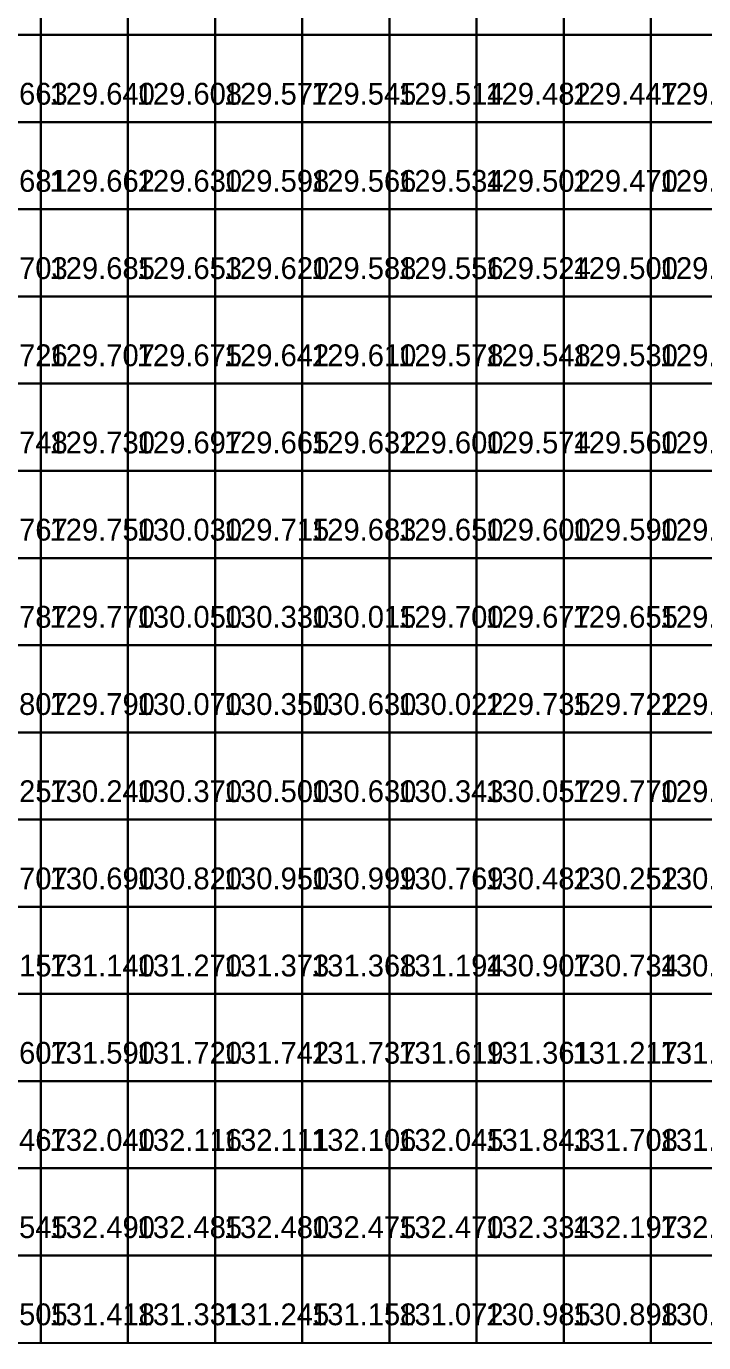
# Model space of a CAD drawing. Header units: metres. Extents: x 287857 to 287978, y 62957 to 63018.
# Drawn here: x 287894.76 to 287902.53, y 62956.83 to 62971.93 of the extents above; entities that cross this region are included whole.
import ezdxf

# ---------------------------------------------------------------- set-up
doc = ezdxf.new("R2010")
doc.units = ezdxf.units.M
for name, color, linetype, true_color in [('SURVEY-INTERP', 7, 'Continuous', 0x94a3b8), ('SURVEY-LEVEL-TXT', 7, 'Continuous', 0x4ade80), ('SURVEY-REAL', 7, 'Continuous', 0x4ade80)]:
    doc.layers.add(name, color=color, linetype=linetype, true_color=true_color)

msp = doc.modelspace()

# ---------------------------------------------------------------- linework, layer by layer
at = {"layer": 'SURVEY-INTERP'}
for points in [[(287893.925, 62971.831, 129.678), (287894.925, 62971.831, 129.678), (287894.925, 62972.831, 129.678), (287893.925, 62972.831, 129.678), (287893.925, 62971.831, 129.678)], [(287894.925, 62971.831, 129.62), (287895.925, 62971.831, 129.62), (287895.925, 62972.831, 129.62), (287894.925, 62972.831, 129.62), (287894.925, 62971.831, 129.62)], [(287895.925, 62971.831, 129.589), (287896.925, 62971.831, 129.589), (287896.925, 62972.831, 129.589), (287895.925, 62972.831, 129.589), (287895.925, 62971.831, 129.589)], [(287896.925, 62971.831, 129.558), (287897.925, 62971.831, 129.558), (287897.925, 62972.831, 129.558), (287896.925, 62972.831, 129.558), (287896.925, 62971.831, 129.558)], [(287897.925, 62971.831, 129.526), (287898.925, 62971.831, 129.526), (287898.925, 62972.831, 129.526), (287897.925, 62972.831, 129.526), (287897.925, 62971.831, 129.526)], [(287898.925, 62971.831, 129.495), (287899.925, 62971.831, 129.495), (287899.925, 62972.831, 129.495), (287898.925, 62972.831, 129.495), (287898.925, 62971.831, 129.495)], [(287899.925, 62971.831, 129.462), (287900.925, 62971.831, 129.462), (287900.925, 62972.831, 129.462), (287899.925, 62972.831, 129.462), (287899.925, 62971.831, 129.462)], [(287900.925, 62971.831, 129.423), (287901.925, 62971.831, 129.423), (287901.925, 62972.831, 129.423), (287900.925, 62972.831, 129.423), (287900.925, 62971.831, 129.423)], [(287901.925, 62971.831, 129.414), (287902.925, 62971.831, 129.414), (287902.925, 62972.831, 129.414), (287901.925, 62972.831, 129.414), (287901.925, 62971.831, 129.414)], [(287893.925, 62970.831, 129.663), (287894.925, 62970.831, 129.663), (287894.925, 62971.831, 129.663), (287893.925, 62971.831, 129.663), (287893.925, 62970.831, 129.663)], [(287895.925, 62970.831, 129.608), (287896.925, 62970.831, 129.608), (287896.925, 62971.831, 129.608), (287895.925, 62971.831, 129.608), (287895.925, 62970.831, 129.608)], [(287896.925, 62970.831, 129.577), (287897.925, 62970.831, 129.577), (287897.925, 62971.831, 129.577), (287896.925, 62971.831, 129.577), (287896.925, 62970.831, 129.577)], [(287897.925, 62970.831, 129.545), (287898.925, 62970.831, 129.545), (287898.925, 62971.831, 129.545), (287897.925, 62971.831, 129.545), (287897.925, 62970.831, 129.545)], [(287898.925, 62970.831, 129.514), (287899.925, 62970.831, 129.514), (287899.925, 62971.831, 129.514), (287898.925, 62971.831, 129.514), (287898.925, 62970.831, 129.514)], [(287899.925, 62970.831, 129.482), (287900.925, 62970.831, 129.482), (287900.925, 62971.831, 129.482), (287899.925, 62971.831, 129.482), (287899.925, 62970.831, 129.482)], [(287900.925, 62970.831, 129.447), (287901.925, 62970.831, 129.447), (287901.925, 62971.831, 129.447), (287900.925, 62971.831, 129.447), (287900.925, 62970.831, 129.447)], [(287901.925, 62970.831, 129.445), (287902.925, 62970.831, 129.445), (287902.925, 62971.831, 129.445), (287901.925, 62971.831, 129.445), (287901.925, 62970.831, 129.445)], [(287893.925, 62969.831, 129.681), (287894.925, 62969.831, 129.681), (287894.925, 62970.831, 129.681), (287893.925, 62970.831, 129.681), (287893.925, 62969.831, 129.681)], [(287894.925, 62969.831, 129.662), (287895.925, 62969.831, 129.662), (287895.925, 62970.831, 129.662), (287894.925, 62970.831, 129.662), (287894.925, 62969.831, 129.662)], [(287895.925, 62969.831, 129.63), (287896.925, 62969.831, 129.63), (287896.925, 62970.831, 129.63), (287895.925, 62970.831, 129.63), (287895.925, 62969.831, 129.63)], [(287896.925, 62969.831, 129.598), (287897.925, 62969.831, 129.598), (287897.925, 62970.831, 129.598), (287896.925, 62970.831, 129.598), (287896.925, 62969.831, 129.598)], [(287897.925, 62969.831, 129.566), (287898.925, 62969.831, 129.566), (287898.925, 62970.831, 129.566), (287897.925, 62970.831, 129.566), (287897.925, 62969.831, 129.566)], [(287898.925, 62969.831, 129.534), (287899.925, 62969.831, 129.534), (287899.925, 62970.831, 129.534), (287898.925, 62970.831, 129.534), (287898.925, 62969.831, 129.534)], [(287899.925, 62969.831, 129.502), (287900.925, 62969.831, 129.502), (287900.925, 62970.831, 129.502), (287899.925, 62970.831, 129.502), (287899.925, 62969.831, 129.502)], [(287901.925, 62969.831, 129.433), (287902.925, 62969.831, 129.433), (287902.925, 62970.831, 129.433), (287901.925, 62970.831, 129.433), (287901.925, 62969.831, 129.433)], [(287893.925, 62968.831, 129.703), (287894.925, 62968.831, 129.703), (287894.925, 62969.831, 129.703), (287893.925, 62969.831, 129.703), (287893.925, 62968.831, 129.703)], [(287894.925, 62968.831, 129.685), (287895.925, 62968.831, 129.685), (287895.925, 62969.831, 129.685), (287894.925, 62969.831, 129.685), (287894.925, 62968.831, 129.685)], [(287895.925, 62968.831, 129.653), (287896.925, 62968.831, 129.653), (287896.925, 62969.831, 129.653), (287895.925, 62969.831, 129.653), (287895.925, 62968.831, 129.653)], [(287896.925, 62968.831, 129.62), (287897.925, 62968.831, 129.62), (287897.925, 62969.831, 129.62), (287896.925, 62969.831, 129.62), (287896.925, 62968.831, 129.62)], [(287897.925, 62968.831, 129.588), (287898.925, 62968.831, 129.588), (287898.925, 62969.831, 129.588), (287897.925, 62969.831, 129.588), (287897.925, 62968.831, 129.588)], [(287898.925, 62968.831, 129.556), (287899.925, 62968.831, 129.556), (287899.925, 62969.831, 129.556), (287898.925, 62969.831, 129.556), (287898.925, 62968.831, 129.556)], [(287899.925, 62968.831, 129.524), (287900.925, 62968.831, 129.524), (287900.925, 62969.831, 129.524), (287899.925, 62969.831, 129.524), (287899.925, 62968.831, 129.524)], [(287900.925, 62968.831, 129.5), (287901.925, 62968.831, 129.5), (287901.925, 62969.831, 129.5), (287900.925, 62969.831, 129.5), (287900.925, 62968.831, 129.5)], [(287901.925, 62968.831, 129.483), (287902.925, 62968.831, 129.483), (287902.925, 62969.831, 129.483), (287901.925, 62969.831, 129.483), (287901.925, 62968.831, 129.483)], [(287893.925, 62967.831, 129.726), (287894.925, 62967.831, 129.726), (287894.925, 62968.831, 129.726), (287893.925, 62968.831, 129.726), (287893.925, 62967.831, 129.726)], [(287894.925, 62967.831, 129.707), (287895.925, 62967.831, 129.707), (287895.925, 62968.831, 129.707), (287894.925, 62968.831, 129.707), (287894.925, 62967.831, 129.707)], [(287895.925, 62967.831, 129.675), (287896.925, 62967.831, 129.675), (287896.925, 62968.831, 129.675), (287895.925, 62968.831, 129.675), (287895.925, 62967.831, 129.675)], [(287896.925, 62967.831, 129.642), (287897.925, 62967.831, 129.642), (287897.925, 62968.831, 129.642), (287896.925, 62968.831, 129.642), (287896.925, 62967.831, 129.642)], [(287897.925, 62967.831, 129.61), (287898.925, 62967.831, 129.61), (287898.925, 62968.831, 129.61), (287897.925, 62968.831, 129.61), (287897.925, 62967.831, 129.61)], [(287898.925, 62967.831, 129.578), (287899.925, 62967.831, 129.578), (287899.925, 62968.831, 129.578), (287898.925, 62968.831, 129.578), (287898.925, 62967.831, 129.578)], [(287899.925, 62967.831, 129.548), (287900.925, 62967.831, 129.548), (287900.925, 62968.831, 129.548), (287899.925, 62968.831, 129.548), (287899.925, 62967.831, 129.548)], [(287900.925, 62967.831, 129.53), (287901.925, 62967.831, 129.53), (287901.925, 62968.831, 129.53), (287900.925, 62968.831, 129.53), (287900.925, 62967.831, 129.53)], [(287901.925, 62967.831, 129.52), (287902.925, 62967.831, 129.52), (287902.925, 62968.831, 129.52), (287901.925, 62968.831, 129.52), (287901.925, 62967.831, 129.52)], [(287893.925, 62966.831, 129.748), (287894.925, 62966.831, 129.748), (287894.925, 62967.831, 129.748), (287893.925, 62967.831, 129.748), (287893.925, 62966.831, 129.748)], [(287895.925, 62966.831, 129.697), (287896.925, 62966.831, 129.697), (287896.925, 62967.831, 129.697), (287895.925, 62967.831, 129.697), (287895.925, 62966.831, 129.697)], [(287896.925, 62966.831, 129.665), (287897.925, 62966.831, 129.665), (287897.925, 62967.831, 129.665), (287896.925, 62967.831, 129.665), (287896.925, 62966.831, 129.665)], [(287897.925, 62966.831, 129.632), (287898.925, 62966.831, 129.632), (287898.925, 62967.831, 129.632), (287897.925, 62967.831, 129.632), (287897.925, 62966.831, 129.632)], [(287899.925, 62966.831, 129.574), (287900.925, 62966.831, 129.574), (287900.925, 62967.831, 129.574), (287899.925, 62967.831, 129.574), (287899.925, 62966.831, 129.574)], [(287900.925, 62966.831, 129.56), (287901.925, 62966.831, 129.56), (287901.925, 62967.831, 129.56), (287900.925, 62967.831, 129.56), (287900.925, 62966.831, 129.56)], [(287901.925, 62966.831, 129.55), (287902.925, 62966.831, 129.55), (287902.925, 62967.831, 129.55), (287901.925, 62967.831, 129.55), (287901.925, 62966.831, 129.55)], [(287893.925, 62965.831, 129.767), (287894.925, 62965.831, 129.767), (287894.925, 62966.831, 129.767), (287893.925, 62966.831, 129.767), (287893.925, 62965.831, 129.767)], [(287894.925, 62965.831, 129.75), (287895.925, 62965.831, 129.75), (287895.925, 62966.831, 129.75), (287894.925, 62966.831, 129.75), (287894.925, 62965.831, 129.75)], [(287895.925, 62965.831, 130.03), (287896.925, 62965.831, 130.03), (287896.925, 62966.831, 130.03), (287895.925, 62966.831, 130.03), (287895.925, 62965.831, 130.03)], [(287896.925, 62965.831, 129.715), (287897.925, 62965.831, 129.715), (287897.925, 62966.831, 129.715), (287896.925, 62966.831, 129.715), (287896.925, 62965.831, 129.715)], [(287897.925, 62965.831, 129.683), (287898.925, 62965.831, 129.683), (287898.925, 62966.831, 129.683), (287897.925, 62966.831, 129.683), (287897.925, 62965.831, 129.683)], [(287898.925, 62965.831, 129.65), (287899.925, 62965.831, 129.65), (287899.925, 62966.831, 129.65), (287898.925, 62966.831, 129.65), (287898.925, 62965.831, 129.65)], [(287900.925, 62965.831, 129.59), (287901.925, 62965.831, 129.59), (287901.925, 62966.831, 129.59), (287900.925, 62966.831, 129.59), (287900.925, 62965.831, 129.59)], [(287901.925, 62965.831, 129.58), (287902.925, 62965.831, 129.58), (287902.925, 62966.831, 129.58), (287901.925, 62966.831, 129.58), (287901.925, 62965.831, 129.58)], [(287893.925, 62964.831, 129.787), (287894.925, 62964.831, 129.787), (287894.925, 62965.831, 129.787), (287893.925, 62965.831, 129.787), (287893.925, 62964.831, 129.787)], [(287894.925, 62964.831, 129.77), (287895.925, 62964.831, 129.77), (287895.925, 62965.831, 129.77), (287894.925, 62965.831, 129.77), (287894.925, 62964.831, 129.77)], [(287895.925, 62964.831, 130.05), (287896.925, 62964.831, 130.05), (287896.925, 62965.831, 130.05), (287895.925, 62965.831, 130.05), (287895.925, 62964.831, 130.05)], [(287896.925, 62964.831, 130.33), (287897.925, 62964.831, 130.33), (287897.925, 62965.831, 130.33), (287896.925, 62965.831, 130.33), (287896.925, 62964.831, 130.33)], [(287897.925, 62964.831, 130.015), (287898.925, 62964.831, 130.015), (287898.925, 62965.831, 130.015), (287897.925, 62965.831, 130.015), (287897.925, 62964.831, 130.015)], [(287899.925, 62964.831, 129.677), (287900.925, 62964.831, 129.677), (287900.925, 62965.831, 129.677), (287899.925, 62965.831, 129.677), (287899.925, 62964.831, 129.677)], [(287900.925, 62964.831, 129.655), (287901.925, 62964.831, 129.655), (287901.925, 62965.831, 129.655), (287900.925, 62965.831, 129.655), (287900.925, 62964.831, 129.655)], [(287901.925, 62964.831, 129.645), (287902.925, 62964.831, 129.645), (287902.925, 62965.831, 129.645), (287901.925, 62965.831, 129.645), (287901.925, 62964.831, 129.645)], [(287893.925, 62963.831, 129.807), (287894.925, 62963.831, 129.807), (287894.925, 62964.831, 129.807), (287893.925, 62964.831, 129.807), (287893.925, 62963.831, 129.807)], [(287895.925, 62963.831, 130.07), (287896.925, 62963.831, 130.07), (287896.925, 62964.831, 130.07), (287895.925, 62964.831, 130.07), (287895.925, 62963.831, 130.07)], [(287896.925, 62963.831, 130.35), (287897.925, 62963.831, 130.35), (287897.925, 62964.831, 130.35), (287896.925, 62964.831, 130.35), (287896.925, 62963.831, 130.35)], [(287898.925, 62963.831, 130.022), (287899.925, 62963.831, 130.022), (287899.925, 62964.831, 130.022), (287898.925, 62964.831, 130.022), (287898.925, 62963.831, 130.022)], [(287899.925, 62963.831, 129.735), (287900.925, 62963.831, 129.735), (287900.925, 62964.831, 129.735), (287899.925, 62964.831, 129.735), (287899.925, 62963.831, 129.735)], [(287900.925, 62963.831, 129.722), (287901.925, 62963.831, 129.722), (287901.925, 62964.831, 129.722), (287900.925, 62964.831, 129.722), (287900.925, 62963.831, 129.722)], [(287893.925, 62962.831, 130.257), (287894.925, 62962.831, 130.257), (287894.925, 62963.831, 130.257), (287893.925, 62963.831, 130.257), (287893.925, 62962.831, 130.257)], [(287894.925, 62962.831, 130.24), (287895.925, 62962.831, 130.24), (287895.925, 62963.831, 130.24), (287894.925, 62963.831, 130.24), (287894.925, 62962.831, 130.24)], [(287895.925, 62962.831, 130.37), (287896.925, 62962.831, 130.37), (287896.925, 62963.831, 130.37), (287895.925, 62963.831, 130.37), (287895.925, 62962.831, 130.37)], [(287896.925, 62962.831, 130.5), (287897.925, 62962.831, 130.5), (287897.925, 62963.831, 130.5), (287896.925, 62963.831, 130.5), (287896.925, 62962.831, 130.5)], [(287898.925, 62962.831, 130.343), (287899.925, 62962.831, 130.343), (287899.925, 62963.831, 130.343), (287898.925, 62963.831, 130.343), (287898.925, 62962.831, 130.343)], [(287899.925, 62962.831, 130.057), (287900.925, 62962.831, 130.057), (287900.925, 62963.831, 130.057), (287899.925, 62963.831, 130.057), (287899.925, 62962.831, 130.057)], [(287901.925, 62962.831, 129.72), (287902.925, 62962.831, 129.72), (287902.925, 62963.831, 129.72), (287901.925, 62963.831, 129.72), (287901.925, 62962.831, 129.72)], [(287893.925, 62961.831, 130.707), (287894.925, 62961.831, 130.707), (287894.925, 62962.831, 130.707), (287893.925, 62962.831, 130.707), (287893.925, 62961.831, 130.707)], [(287894.925, 62961.831, 130.69), (287895.925, 62961.831, 130.69), (287895.925, 62962.831, 130.69), (287894.925, 62962.831, 130.69), (287894.925, 62961.831, 130.69)], [(287895.925, 62961.831, 130.82), (287896.925, 62961.831, 130.82), (287896.925, 62962.831, 130.82), (287895.925, 62962.831, 130.82), (287895.925, 62961.831, 130.82)], [(287896.925, 62961.831, 130.95), (287897.925, 62961.831, 130.95), (287897.925, 62962.831, 130.95), (287896.925, 62962.831, 130.95), (287896.925, 62961.831, 130.95)], [(287897.925, 62961.831, 130.999), (287898.925, 62961.831, 130.999), (287898.925, 62962.831, 130.999), (287897.925, 62962.831, 130.999), (287897.925, 62961.831, 130.999)], [(287898.925, 62961.831, 130.769), (287899.925, 62961.831, 130.769), (287899.925, 62962.831, 130.769), (287898.925, 62962.831, 130.769), (287898.925, 62961.831, 130.769)], [(287899.925, 62961.831, 130.482), (287900.925, 62961.831, 130.482), (287900.925, 62962.831, 130.482), (287899.925, 62962.831, 130.482), (287899.925, 62961.831, 130.482)], [(287900.925, 62961.831, 130.252), (287901.925, 62961.831, 130.252), (287901.925, 62962.831, 130.252), (287900.925, 62962.831, 130.252), (287900.925, 62961.831, 130.252)], [(287901.925, 62961.831, 130.108), (287902.925, 62961.831, 130.108), (287902.925, 62962.831, 130.108), (287901.925, 62962.831, 130.108), (287901.925, 62961.831, 130.108)], [(287893.925, 62960.831, 131.157), (287894.925, 62960.831, 131.157), (287894.925, 62961.831, 131.157), (287893.925, 62961.831, 131.157), (287893.925, 62960.831, 131.157)], [(287894.925, 62960.831, 131.14), (287895.925, 62960.831, 131.14), (287895.925, 62961.831, 131.14), (287894.925, 62961.831, 131.14), (287894.925, 62960.831, 131.14)], [(287895.925, 62960.831, 131.27), (287896.925, 62960.831, 131.27), (287896.925, 62961.831, 131.27), (287895.925, 62961.831, 131.27), (287895.925, 62960.831, 131.27)], [(287896.925, 62960.831, 131.373), (287897.925, 62960.831, 131.373), (287897.925, 62961.831, 131.373), (287896.925, 62961.831, 131.373), (287896.925, 62960.831, 131.373)], [(287897.925, 62960.831, 131.368), (287898.925, 62960.831, 131.368), (287898.925, 62961.831, 131.368), (287897.925, 62961.831, 131.368), (287897.925, 62960.831, 131.368)], [(287898.925, 62960.831, 131.194), (287899.925, 62960.831, 131.194), (287899.925, 62961.831, 131.194), (287898.925, 62961.831, 131.194), (287898.925, 62960.831, 131.194)], [(287899.925, 62960.831, 130.907), (287900.925, 62960.831, 130.907), (287900.925, 62961.831, 130.907), (287899.925, 62961.831, 130.907), (287899.925, 62960.831, 130.907)], [(287900.925, 62960.831, 130.734), (287901.925, 62960.831, 130.734), (287901.925, 62961.831, 130.734), (287900.925, 62961.831, 130.734), (287900.925, 62960.831, 130.734)], [(287901.925, 62960.831, 130.59), (287902.925, 62960.831, 130.59), (287902.925, 62961.831, 130.59), (287901.925, 62961.831, 130.59), (287901.925, 62960.831, 130.59)], [(287893.925, 62959.831, 131.607), (287894.925, 62959.831, 131.607), (287894.925, 62960.831, 131.607), (287893.925, 62960.831, 131.607), (287893.925, 62959.831, 131.607)], [(287894.925, 62959.831, 131.59), (287895.925, 62959.831, 131.59), (287895.925, 62960.831, 131.59), (287894.925, 62960.831, 131.59), (287894.925, 62959.831, 131.59)], [(287895.925, 62959.831, 131.72), (287896.925, 62959.831, 131.72), (287896.925, 62960.831, 131.72), (287895.925, 62960.831, 131.72), (287895.925, 62959.831, 131.72)], [(287896.925, 62959.831, 131.742), (287897.925, 62959.831, 131.742), (287897.925, 62960.831, 131.742), (287896.925, 62960.831, 131.742), (287896.925, 62959.831, 131.742)], [(287897.925, 62959.831, 131.737), (287898.925, 62959.831, 131.737), (287898.925, 62960.831, 131.737), (287897.925, 62960.831, 131.737), (287897.925, 62959.831, 131.737)], [(287898.925, 62959.831, 131.619), (287899.925, 62959.831, 131.619), (287899.925, 62960.831, 131.619), (287898.925, 62960.831, 131.619), (287898.925, 62959.831, 131.619)], [(287899.925, 62959.831, 131.361), (287900.925, 62959.831, 131.361), (287900.925, 62960.831, 131.361), (287899.925, 62960.831, 131.361), (287899.925, 62959.831, 131.361)], [(287900.925, 62959.831, 131.217), (287901.925, 62959.831, 131.217), (287901.925, 62960.831, 131.217), (287900.925, 62960.831, 131.217), (287900.925, 62959.831, 131.217)], [(287901.925, 62959.831, 131.072), (287902.925, 62959.831, 131.072), (287902.925, 62960.831, 131.072), (287901.925, 62960.831, 131.072), (287901.925, 62959.831, 131.072)], [(287893.925, 62958.831, 132.467), (287894.925, 62958.831, 132.467), (287894.925, 62959.831, 132.467), (287893.925, 62959.831, 132.467), (287893.925, 62958.831, 132.467)], [(287894.925, 62958.831, 132.04), (287895.925, 62958.831, 132.04), (287895.925, 62959.831, 132.04), (287894.925, 62959.831, 132.04), (287894.925, 62958.831, 132.04)], [(287895.925, 62958.831, 132.116), (287896.925, 62958.831, 132.116), (287896.925, 62959.831, 132.116), (287895.925, 62959.831, 132.116), (287895.925, 62958.831, 132.116)], [(287896.925, 62958.831, 132.111), (287897.925, 62958.831, 132.111), (287897.925, 62959.831, 132.111), (287896.925, 62959.831, 132.111), (287896.925, 62958.831, 132.111)], [(287897.925, 62958.831, 132.106), (287898.925, 62958.831, 132.106), (287898.925, 62959.831, 132.106), (287897.925, 62959.831, 132.106), (287897.925, 62958.831, 132.106)], [(287898.925, 62958.831, 132.045), (287899.925, 62958.831, 132.045), (287899.925, 62959.831, 132.045), (287898.925, 62959.831, 132.045), (287898.925, 62958.831, 132.045)], [(287899.925, 62958.831, 131.843), (287900.925, 62958.831, 131.843), (287900.925, 62959.831, 131.843), (287899.925, 62959.831, 131.843), (287899.925, 62958.831, 131.843)], [(287900.925, 62958.831, 131.708), (287901.925, 62958.831, 131.708), (287901.925, 62959.831, 131.708), (287900.925, 62959.831, 131.708), (287900.925, 62958.831, 131.708)], [(287901.925, 62958.831, 131.601), (287902.925, 62958.831, 131.601), (287902.925, 62959.831, 131.601), (287901.925, 62959.831, 131.601), (287901.925, 62958.831, 131.601)], [(287893.925, 62957.831, 132.545), (287894.925, 62957.831, 132.545), (287894.925, 62958.831, 132.545), (287893.925, 62958.831, 132.545), (287893.925, 62957.831, 132.545)], [(287895.925, 62957.831, 132.485), (287896.925, 62957.831, 132.485), (287896.925, 62958.831, 132.485), (287895.925, 62958.831, 132.485), (287895.925, 62957.831, 132.485)], [(287896.925, 62957.831, 132.48), (287897.925, 62957.831, 132.48), (287897.925, 62958.831, 132.48), (287896.925, 62958.831, 132.48), (287896.925, 62957.831, 132.48)], [(287897.925, 62957.831, 132.475), (287898.925, 62957.831, 132.475), (287898.925, 62958.831, 132.475), (287897.925, 62958.831, 132.475), (287897.925, 62957.831, 132.475)], [(287899.925, 62957.831, 132.334), (287900.925, 62957.831, 132.334), (287900.925, 62958.831, 132.334), (287899.925, 62958.831, 132.334), (287899.925, 62957.831, 132.334)], [(287900.925, 62957.831, 132.197), (287901.925, 62957.831, 132.197), (287901.925, 62958.831, 132.197), (287900.925, 62958.831, 132.197), (287900.925, 62957.831, 132.197)], [(287901.925, 62957.831, 132.061), (287902.925, 62957.831, 132.061), (287902.925, 62958.831, 132.061), (287901.925, 62958.831, 132.061), (287901.925, 62957.831, 132.061)], [(287893.925, 62956.831, 131.505), (287894.925, 62956.831, 131.505), (287894.925, 62957.831, 131.505), (287893.925, 62957.831, 131.505), (287893.925, 62956.831, 131.505)], [(287894.925, 62956.831, 131.418), (287895.925, 62956.831, 131.418), (287895.925, 62957.831, 131.418), (287894.925, 62957.831, 131.418), (287894.925, 62956.831, 131.418)], [(287895.925, 62956.831, 131.331), (287896.925, 62956.831, 131.331), (287896.925, 62957.831, 131.331), (287895.925, 62957.831, 131.331), (287895.925, 62956.831, 131.331)], [(287896.925, 62956.831, 131.245), (287897.925, 62956.831, 131.245), (287897.925, 62957.831, 131.245), (287896.925, 62957.831, 131.245), (287896.925, 62956.831, 131.245)], [(287897.925, 62956.831, 131.158), (287898.925, 62956.831, 131.158), (287898.925, 62957.831, 131.158), (287897.925, 62957.831, 131.158), (287897.925, 62956.831, 131.158)], [(287898.925, 62956.831, 131.072), (287899.925, 62956.831, 131.072), (287899.925, 62957.831, 131.072), (287898.925, 62957.831, 131.072), (287898.925, 62956.831, 131.072)], [(287899.925, 62956.831, 130.985), (287900.925, 62956.831, 130.985), (287900.925, 62957.831, 130.985), (287899.925, 62957.831, 130.985), (287899.925, 62956.831, 130.985)], [(287900.925, 62956.831, 130.898), (287901.925, 62956.831, 130.898), (287901.925, 62957.831, 130.898), (287900.925, 62957.831, 130.898), (287900.925, 62956.831, 130.898)], [(287901.925, 62956.831, 130.812), (287902.925, 62956.831, 130.812), (287902.925, 62957.831, 130.812), (287901.925, 62957.831, 130.812), (287901.925, 62956.831, 130.812)]]:
    msp.add_polyline3d(points, dxfattribs=at)
at = {"layer": 'SURVEY-REAL'}
for points in [[(287894.925, 62970.831, 129.64), (287895.925, 62970.831, 129.64), (287895.925, 62971.831, 129.64), (287894.925, 62971.831, 129.64), (287894.925, 62970.831, 129.64)], [(287900.925, 62969.831, 129.47), (287901.925, 62969.831, 129.47), (287901.925, 62970.831, 129.47), (287900.925, 62970.831, 129.47), (287900.925, 62969.831, 129.47)], [(287894.925, 62966.831, 129.73), (287895.925, 62966.831, 129.73), (287895.925, 62967.831, 129.73), (287894.925, 62967.831, 129.73), (287894.925, 62966.831, 129.73)], [(287898.925, 62966.831, 129.6), (287899.925, 62966.831, 129.6), (287899.925, 62967.831, 129.6), (287898.925, 62967.831, 129.6), (287898.925, 62966.831, 129.6)], [(287899.925, 62965.831, 129.6), (287900.925, 62965.831, 129.6), (287900.925, 62966.831, 129.6), (287899.925, 62966.831, 129.6), (287899.925, 62965.831, 129.6)], [(287898.925, 62964.831, 129.7), (287899.925, 62964.831, 129.7), (287899.925, 62965.831, 129.7), (287898.925, 62965.831, 129.7), (287898.925, 62964.831, 129.7)], [(287894.925, 62963.831, 129.79), (287895.925, 62963.831, 129.79), (287895.925, 62964.831, 129.79), (287894.925, 62964.831, 129.79), (287894.925, 62963.831, 129.79)], [(287897.925, 62963.831, 130.63), (287898.925, 62963.831, 130.63), (287898.925, 62964.831, 130.63), (287897.925, 62964.831, 130.63), (287897.925, 62963.831, 130.63)], [(287901.925, 62963.831, 129.71), (287902.925, 62963.831, 129.71), (287902.925, 62964.831, 129.71), (287901.925, 62964.831, 129.71), (287901.925, 62963.831, 129.71)], [(287897.925, 62962.831, 130.63), (287898.925, 62962.831, 130.63), (287898.925, 62963.831, 130.63), (287897.925, 62963.831, 130.63), (287897.925, 62962.831, 130.63)], [(287900.925, 62962.831, 129.77), (287901.925, 62962.831, 129.77), (287901.925, 62963.831, 129.77), (287900.925, 62963.831, 129.77), (287900.925, 62962.831, 129.77)], [(287894.925, 62957.831, 132.49), (287895.925, 62957.831, 132.49), (287895.925, 62958.831, 132.49), (287894.925, 62958.831, 132.49), (287894.925, 62957.831, 132.49)], [(287898.925, 62957.831, 132.47), (287899.925, 62957.831, 132.47), (287899.925, 62958.831, 132.47), (287898.925, 62958.831, 132.47), (287898.925, 62957.831, 132.47)]]:
    msp.add_polyline3d(points, dxfattribs=at)

# ---------------------------------------------------------------- texts
at = {"layer": 'SURVEY-LEVEL-TXT'}
for s, p in [('129.663', (287894.025, 62971.031, 129.663)), ('129.640', (287895.025, 62971.031, 129.64)), ('129.608', (287896.025, 62971.031, 129.608)), ('129.577', (287897.025, 62971.031, 129.577)), ('129.545', (287898.025, 62971.031, 129.545)), ('129.514', (287899.025, 62971.031, 129.514)), ('129.482', (287900.025, 62971.031, 129.482)), ('129.447', (287901.025, 62971.031, 129.447)), ('129.445', (287902.025, 62971.031, 129.445)), ('129.681', (287894.025, 62970.031, 129.681)), ('129.662', (287895.025, 62970.031, 129.662)), ('129.630', (287896.025, 62970.031, 129.63)), ('129.598', (287897.025, 62970.031, 129.598)), ('129.566', (287898.025, 62970.031, 129.566)), ('129.534', (287899.025, 62970.031, 129.534)), ('129.502', (287900.025, 62970.031, 129.502)), ('129.470', (287901.025, 62970.031, 129.47)), ('129.433', (287902.025, 62970.031, 129.433)), ('129.703', (287894.025, 62969.031, 129.703)), ('129.685', (287895.025, 62969.031, 129.685)), ('129.653', (287896.025, 62969.031, 129.653)), ('129.620', (287897.025, 62969.031, 129.62)), ('129.588', (287898.025, 62969.031, 129.588)), ('129.556', (287899.025, 62969.031, 129.556)), ('129.524', (287900.025, 62969.031, 129.524)), ('129.500', (287901.025, 62969.031, 129.5)), ('129.483', (287902.025, 62969.031, 129.483)), ('129.726', (287894.025, 62968.031, 129.726)), ('129.707', (287895.025, 62968.031, 129.707)), ('129.675', (287896.025, 62968.031, 129.675)), ('129.642', (287897.025, 62968.031, 129.642)), ('129.610', (287898.025, 62968.031, 129.61)), ('129.578', (287899.025, 62968.031, 129.578)), ('129.548', (287900.025, 62968.031, 129.548)), ('129.530', (287901.025, 62968.031, 129.53)), ('129.520', (287902.025, 62968.031, 129.52)), ('129.748', (287894.025, 62967.031, 129.748)), ('129.730', (287895.025, 62967.031, 129.73)), ('129.697', (287896.025, 62967.031, 129.697)), ('129.665', (287897.025, 62967.031, 129.665)), ('129.632', (287898.025, 62967.031, 129.632)), ('129.600', (287899.025, 62967.031, 129.6)), ('129.574', (287900.025, 62967.031, 129.574)), ('129.560', (287901.025, 62967.031, 129.56)), ('129.550', (287902.025, 62967.031, 129.55)), ('129.767', (287894.025, 62966.031, 129.767)), ('129.750', (287895.025, 62966.031, 129.75)), ('130.030', (287896.025, 62966.031, 130.03)), ('129.715', (287897.025, 62966.031, 129.715)), ('129.683', (287898.025, 62966.031, 129.683)), ('129.650', (287899.025, 62966.031, 129.65)), ('129.600', (287900.025, 62966.031, 129.6)), ('129.590', (287901.025, 62966.031, 129.59)), ('129.580', (287902.025, 62966.031, 129.58)), ('129.787', (287894.025, 62965.031, 129.787)), ('129.770', (287895.025, 62965.031, 129.77)), ('130.050', (287896.025, 62965.031, 130.05)), ('130.330', (287897.025, 62965.031, 130.33)), ('130.015', (287898.025, 62965.031, 130.015)), ('129.700', (287899.025, 62965.031, 129.7)), ('129.677', (287900.025, 62965.031, 129.677)), ('129.655', (287901.025, 62965.031, 129.655)), ('129.645', (287902.025, 62965.031, 129.645)), ('129.807', (287894.025, 62964.031, 129.807)), ('129.790', (287895.025, 62964.031, 129.79)), ('130.070', (287896.025, 62964.031, 130.07)), ('130.350', (287897.025, 62964.031, 130.35)), ('130.630', (287898.025, 62964.031, 130.63)), ('130.022', (287899.025, 62964.031, 130.022)), ('129.735', (287900.025, 62964.031, 129.735)), ('129.722', (287901.025, 62964.031, 129.722)), ('129.710', (287902.025, 62964.031, 129.71)), ('130.257', (287894.025, 62963.031, 130.257)), ('130.240', (287895.025, 62963.031, 130.24)), ('130.370', (287896.025, 62963.031, 130.37)), ('130.500', (287897.025, 62963.031, 130.5)), ('130.630', (287898.025, 62963.031, 130.63)), ('130.343', (287899.025, 62963.031, 130.343)), ('130.057', (287900.025, 62963.031, 130.057)), ('129.770', (287901.025, 62963.031, 129.77)), ('129.720', (287902.025, 62963.031, 129.72)), ('130.707', (287894.025, 62962.031, 130.707)), ('130.690', (287895.025, 62962.031, 130.69)), ('130.820', (287896.025, 62962.031, 130.82)), ('130.950', (287897.025, 62962.031, 130.95)), ('130.999', (287898.025, 62962.031, 130.999)), ('130.769', (287899.025, 62962.031, 130.769)), ('130.482', (287900.025, 62962.031, 130.482)), ('130.252', (287901.025, 62962.031, 130.252)), ('130.108', (287902.025, 62962.031, 130.108)), ('131.157', (287894.025, 62961.031, 131.157)), ('131.140', (287895.025, 62961.031, 131.14)), ('131.270', (287896.025, 62961.031, 131.27)), ('131.373', (287897.025, 62961.031, 131.373)), ('131.368', (287898.025, 62961.031, 131.368)), ('131.194', (287899.025, 62961.031, 131.194)), ('130.907', (287900.025, 62961.031, 130.907)), ('130.734', (287901.025, 62961.031, 130.734)), ('130.590', (287902.025, 62961.031, 130.59)), ('131.607', (287894.025, 62960.031, 131.607)), ('131.590', (287895.025, 62960.031, 131.59)), ('131.720', (287896.025, 62960.031, 131.72)), ('131.742', (287897.025, 62960.031, 131.742)), ('131.737', (287898.025, 62960.031, 131.737)), ('131.619', (287899.025, 62960.031, 131.619)), ('131.361', (287900.025, 62960.031, 131.361)), ('131.217', (287901.025, 62960.031, 131.217)), ('131.072', (287902.025, 62960.031, 131.072)), ('132.467', (287894.025, 62959.031, 132.467)), ('132.040', (287895.025, 62959.031, 132.04)), ('132.116', (287896.025, 62959.031, 132.116)), ('132.111', (287897.025, 62959.031, 132.111)), ('132.106', (287898.025, 62959.031, 132.106)), ('132.045', (287899.025, 62959.031, 132.045)), ('131.843', (287900.025, 62959.031, 131.843)), ('131.708', (287901.025, 62959.031, 131.708)), ('131.601', (287902.025, 62959.031, 131.601)), ('132.545', (287894.025, 62958.031, 132.545)), ('132.490', (287895.025, 62958.031, 132.49)), ('132.485', (287896.025, 62958.031, 132.485)), ('132.480', (287897.025, 62958.031, 132.48)), ('132.475', (287898.025, 62958.031, 132.475)), ('132.470', (287899.025, 62958.031, 132.47)), ('132.334', (287900.025, 62958.031, 132.334)), ('132.197', (287901.025, 62958.031, 132.197)), ('132.061', (287902.025, 62958.031, 132.061)), ('131.505', (287894.025, 62957.031, 131.505)), ('131.418', (287895.025, 62957.031, 131.418)), ('131.331', (287896.025, 62957.031, 131.331)), ('131.245', (287897.025, 62957.031, 131.245)), ('131.158', (287898.025, 62957.031, 131.158)), ('131.072', (287899.025, 62957.031, 131.072)), ('130.985', (287900.025, 62957.031, 130.985)), ('130.898', (287901.025, 62957.031, 130.898)), ('130.812', (287902.025, 62957.031, 130.812))]:
    msp.add_text(s, height=0.25, dxfattribs=at).set_placement(p)

doc.saveas('drawing.dxf')
